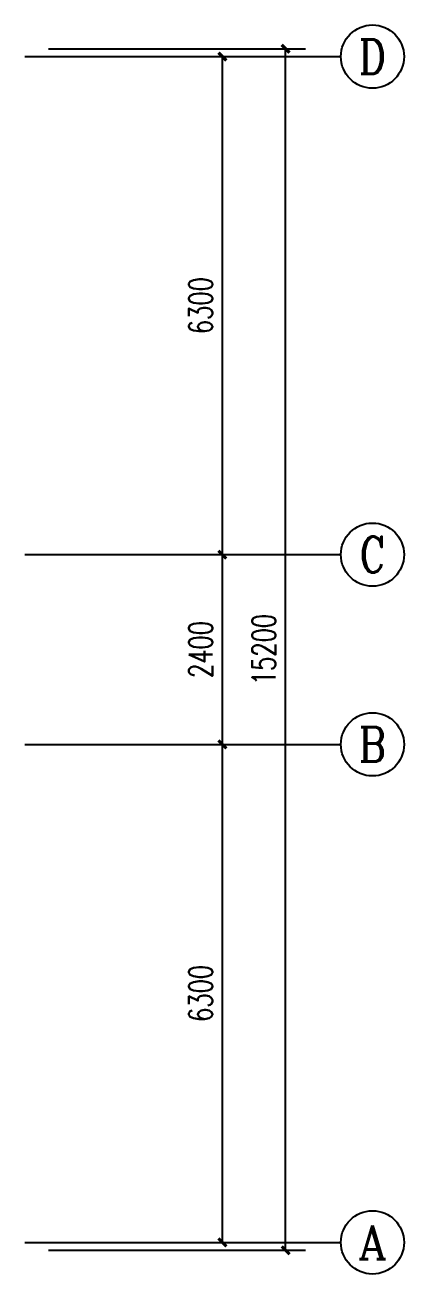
# Model space of a CAD drawing. Extents: x 6250600 to 6678662, y -692028 to -290561.
# Drawn here: x 6304012 to 6308812, y -542747 to -526947 of the extents above; entities that cross this region are included whole.
import ezdxf
from ezdxf.enums import TextEntityAlignment as Align

# ---------------------------------------------------------------- set-up
doc = ezdxf.new("R2010")
doc.units = 0
doc.header["$LTSCALE"] = 1000
doc.header["$MEASUREMENT"] = 0
doc.layers.get('0').update_dxf_attribs({"linetype": 'CONTINUOUS'})
doc.layers.get('Defpoints').update_dxf_attribs({"linetype": 'CONTINUOUS'})
doc.layers.add('AXIS_TEXT', color=7, linetype='CONTINUOUS')
doc.layers.add('建筑底图', color=251, linetype='CONTINUOUS')
doc.styles.add('_TCH_AXIS', font='COMPLEX', dxfattribs={"bigfont": 'GBCBIG'})
doc.styles.add('_TCH_DIM_T3', font='SIMPLEX', dxfattribs={"width": 0.705882, "bigfont": 'GBCBIG'})
doc.styles.add('COMPLEX', font='COMPLEX')
doc.dimstyles.new('_TCH_ARCH&&100', dxfattribs={"dimtxt": 297.5, "dimasz": 100, "dimexe": 250, "dimexo": 300, "dimgap": 126.25, "dimtad": 1, "dimdec": 0, "dimzin": 0, "dimdsep": 46, "dimtxsty": '_TCH_DIM_T3', "dimblk": 'ARCHTICK', "dimcen": 0.09, "dimclrt": 7, "dimazin": 2, "dimtfac": 1, "dimtdec": 0, "dimtix": 1, "dimtmove": 2, "dimatfit": 3, "dimfxl": 0, "dimtolj": 1, "dimtzin": 0, "dimarcsym": 0})

# ---------------------------------------------------------------- blocks, each defined once
blk = doc.blocks.new('_AXISO')
blk.add_circle((0, 0), 0.5)
at = {"layer": 'AXIS_TEXT', "style": 'COMPLEX', "width": 1.041667}
blk.add_attdef('A', text='', height=0.56, dxfattribs=at).set_placement((-0.25, -0.28), (0.25, -0.28), align=Align.FIT)
blk = doc.blocks.new('_ArchTick')
at = {"color": 0, "linetype": 'ByBlock', "const_width": 0.4}
blk.add_lwpolyline([(-0.5, -0.5), (0.5, 0.5)], dxfattribs=at)
blk = doc.blocks.new('*D187')
at = {"layer": 'Defpoints', "color": 0, "transparency": 16777216}
for p in [(6304012, -527247), (6307312, -527247), (6304012, -542447)]:
    blk.add_point(p, dxfattribs=at)
at = {"layer": '建筑底图', "color": 0, "lineweight": -2, "transparency": 16777216}
for p, q in [((6304312, -527247), (6307562, -527247)), ((6307312, -542447), (6307312, -527247)), ((6304312, -542447), (6307562, -542447))]:
    blk.add_line(p, q, dxfattribs=at)
at = {"layer": '建筑底图', "color": 0, "lineweight": -2, "transparency": 16777216, "xscale": 100, "yscale": 100, "zscale": 100}
for p, rotation in [((6307312, -527247), 90), ((6307312, -542447), 270)]:
    blk.add_blockref('_ArchTick', p, dxfattribs=dict(at, rotation=rotation))
at = {"layer": '建筑底图', "color": 7, "transparency": 16777216, "insert": (6307037, -534847), "char_height": 297.5, "attachment_point": 5, "rotation": 90, "style": '_TCH_DIM_T3'}
blk.add_mtext('\\A1;15200', dxfattribs=at)
blk = doc.blocks.new('*D188')
at = {"layer": 'Defpoints', "color": 0, "transparency": 16777216}
for p in [(6304012, -536047), (6306512, -536047), (6304012, -542347)]:
    blk.add_point(p, dxfattribs=at)
at = {"layer": '建筑底图', "color": 0, "lineweight": -2, "transparency": 16777216}
for p, q in [((6304312, -536047), (6306762, -536047)), ((6306512, -542347), (6306512, -536047)), ((6304312, -542347), (6306762, -542347))]:
    blk.add_line(p, q, dxfattribs=at)
at = {"layer": '建筑底图', "color": 0, "lineweight": -2, "transparency": 16777216, "xscale": 100, "yscale": 100, "zscale": 100}
for p, rotation in [((6306512, -536047), 90), ((6306512, -542347), 270)]:
    blk.add_blockref('_ArchTick', p, dxfattribs=dict(at, rotation=rotation))
at = {"layer": '建筑底图', "color": 7, "transparency": 16777216, "insert": (6306237, -539197), "char_height": 297.5, "attachment_point": 5, "rotation": 90, "style": '_TCH_DIM_T3'}
blk.add_mtext('\\A1;6300', dxfattribs=at)
blk = doc.blocks.new('*D189')
at = {"layer": 'Defpoints', "color": 0, "transparency": 16777216}
for p in [(6304012, -533647), (6306512, -533647), (6304012, -536047)]:
    blk.add_point(p, dxfattribs=at)
at = {"layer": '建筑底图', "color": 0, "lineweight": -2, "transparency": 16777216}
for p, q in [((6304312, -533647), (6306762, -533647)), ((6306512, -536047), (6306512, -533647)), ((6304312, -536047), (6306762, -536047))]:
    blk.add_line(p, q, dxfattribs=at)
at = {"layer": '建筑底图', "color": 0, "lineweight": -2, "transparency": 16777216, "xscale": 100, "yscale": 100, "zscale": 100}
for p, rotation in [((6306512, -533647), 90), ((6306512, -536047), 270)]:
    blk.add_blockref('_ArchTick', p, dxfattribs=dict(at, rotation=rotation))
at = {"layer": '建筑底图', "color": 7, "transparency": 16777216, "insert": (6306237, -534847), "char_height": 297.5, "attachment_point": 5, "rotation": 90, "style": '_TCH_DIM_T3'}
blk.add_mtext('\\A1;2400', dxfattribs=at)
blk = doc.blocks.new('*D190')
at = {"layer": 'Defpoints', "color": 0, "transparency": 16777216}
for p in [(6304012, -527347), (6306512, -527347), (6304012, -533647)]:
    blk.add_point(p, dxfattribs=at)
at = {"layer": '建筑底图', "color": 0, "lineweight": -2, "transparency": 16777216}
for p, q in [((6304312, -527347), (6306762, -527347)), ((6306512, -533647), (6306512, -527347)), ((6304312, -533647), (6306762, -533647))]:
    blk.add_line(p, q, dxfattribs=at)
at = {"layer": '建筑底图', "color": 0, "lineweight": -2, "transparency": 16777216, "xscale": 100, "yscale": 100, "zscale": 100}
for p, rotation in [((6306512, -527347), 90), ((6306512, -533647), 270)]:
    blk.add_blockref('_ArchTick', p, dxfattribs=dict(at, rotation=rotation))
at = {"layer": '建筑底图', "color": 7, "transparency": 16777216, "insert": (6306237, -530497), "char_height": 297.5, "attachment_point": 5, "rotation": 90, "style": '_TCH_DIM_T3'}
blk.add_mtext('\\A1;6300', dxfattribs=at)

msp = doc.modelspace()

# ---------------------------------------------------------------- linework, layer by layer
at = {"layer": '建筑底图'}
for p, q in [((6304011.8, -527346.7), (6308011.8, -527346.7)), ((6304011.8, -533646.7), (6308011.8, -533646.7)), ((6304011.8, -536046.7), (6308011.8, -536046.7)), ((6304011.8, -542346.7), (6308011.8, -542346.7))]:
    msp.add_line(p, q, dxfattribs=at)

# ---------------------------------------------------------------- block references
ref = msp.add_blockref('_AXISO', (6308411.8, -527346.7), dxfattribs=dict(at, xscale=800, yscale=800, zscale=800))
ref.add_attrib('A', 'D', dxfattribs={"layer": 'AXIS_TEXT', "color": 0, "height": 435.3, "style": '_TCH_AXIS'}).set_placement((6308235.6, -527564.4), (6308588, -527564.4), align=Align.FIT)
ref = msp.add_blockref('_AXISO', (6308411.8, -533646.7), dxfattribs=dict(at, xscale=800, yscale=800, zscale=800))
ref.add_attrib('A', 'C', dxfattribs={"layer": 'AXIS_TEXT', "color": 0, "height": 455.7, "style": '_TCH_AXIS'}).set_placement((6308249, -533874.6), (6308574.5, -533874.6), align=Align.FIT)
ref = msp.add_blockref('_AXISO', (6308411.8, -536046.7), dxfattribs=dict(at, xscale=800, yscale=800, zscale=800))
ref.add_attrib('A', 'B', dxfattribs={"layer": 'AXIS_TEXT', "color": 0, "height": 435.3, "style": '_TCH_AXIS'}).set_placement((6308235.6, -536264.4), (6308588, -536264.4), align=Align.FIT)
ref = msp.add_blockref('_AXISO', (6308411.8, -542346.7), dxfattribs=dict(at, xscale=800, yscale=800, zscale=800))
ref.add_attrib('A', 'A', dxfattribs={"layer": 'AXIS_TEXT', "color": 0, "height": 425.2, "style": '_TCH_AXIS'}).set_placement((6308229.6, -542559.3), (6308594, -542559.3), align=Align.FIT)

# ---------------------------------------------------------------- dimensions: what is measured, and where the dimension line sits
for p1, p2, distance, picture, middle in [((6304011.8, -542446.7), (6304011.8, -527246.7), -3300, '*D187', (6307036.8, -534846.7)), ((6304011.8, -533646.7), (6304011.8, -527346.7), -2500, '*D190', (6306236.8, -530496.7)), ((6304011.8, -536046.7), (6304011.8, -533646.7), -2500, '*D189', (6306236.8, -534846.7)), ((6304011.8, -542346.7), (6304011.8, -536046.7), -2500, '*D188', (6306236.8, -539196.7))]:
    dim = msp.add_aligned_dim(p1=p1, p2=p2, distance=distance, dimstyle='_TCH_ARCH&&100', dxfattribs=at)
    dim.commit()
    dim.dimension.update_dxf_attribs({"geometry": picture, "text_midpoint": middle})

doc.saveas('drawing.dxf')
